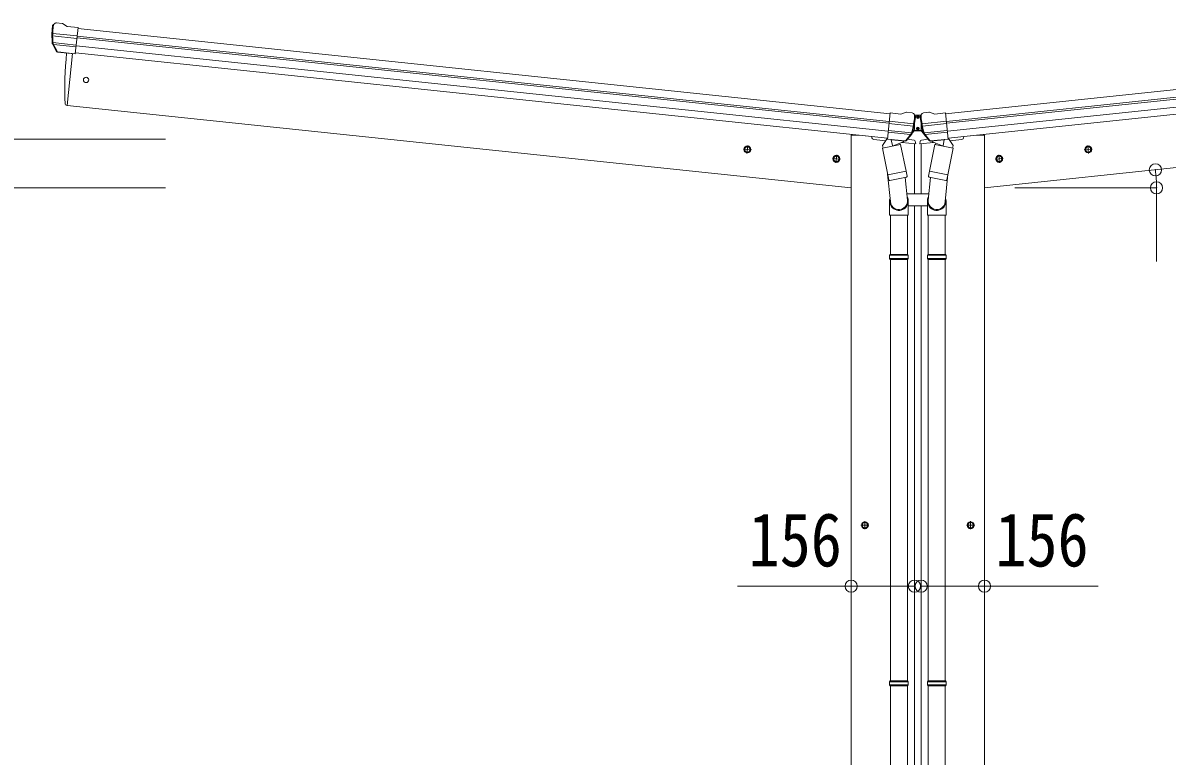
# Model space of a CAD drawing. Units: millimetres at full size, sheet at 1:30. Extents: x -8432 to 8432, y -5820 to 5820.
# Drawn here: x -5520 to -2708, y -1836 to -33 of the extents above; entities that cross this region are included whole.
import ezdxf
from ezdxf.enums import TextEntityAlignment as Align

# ---------------------------------------------------------------- set-up
doc = ezdxf.new("R2010")
doc.units = ezdxf.units.MM
doc.header["$LTSCALE"] = 30
doc.header["$PDMODE"] = 32
doc.header["$PDSIZE"] = 30
for name, color, linetype, lineweight in [('0-3_ELV2', 4, 'Continuous', 9), ('0-6_OTH_LINE', 6, 'Continuous', 9), ('0-9_OUTLINE', 7, 'Continuous', 9)]:
    doc.layers.add(name, color=color, linetype=linetype, lineweight=lineweight)
doc.styles.add('ＭＳ ゴシック', font='')
doc.styles.get('ＭＳ ゴシック').set_extended_font_data('MS Gothic')

msp = doc.modelspace()

# ---------------------------------------------------------------- linework, layer by layer
at = {"layer": '0-3_ELV2'}
for p, q in [((-5447.82, -42.2), (-5447.51, -40.35)), ((-5441.25, -34.3), (-5446.43, -38.5)), ((-5441.25, -34.3), (-5441.25, -34.3)), ((-5424.1, -34.63), (-5437.59, -33.22)), ((-5411.27, -42.02), (-5422.87, -35.05)), ((-5411.27, -42.02), (-5384.75, -44.8)), ((-5391.53, -109.36), (-5384.75, -44.8)), ((-3388.87, -256.59), (-5384.95, -46.79)), ((-3252.35, -256.59), (-1256.27, -46.79)), ((-5447.12, -64.92), (-5387.52, -71.19)), ((-5386.9, -65.33), (-5446.64, -59.05)), ((-5446.28, -81.68), (-5389.25, -87.67)), ((-3391.28, -279.66), (-5387.38, -69.87)), ((-3390.86, -275.49), (-5386.94, -65.69)), ((-3250.37, -275.49), (-1254.28, -65.69)), ((-3249.94, -279.66), (-1253.84, -69.87)), ((-5437.39, -103.34), (-5447.51, -85.09)), ((-5436.34, -102.92), (-5445.78, -84.62)), ((-5444.9, -86.34), (-5389.72, -92.14)), ((-5427.33, -105.59), (-5435.02, -104.79)), ((-5434.88, -104.57), (-5391.51, -109.13)), ((-5427.08, -105.71), (-5427.33, -105.59)), ((-5401.75, -108.37), (-5427.08, -105.71)), ((-5398.41, -108.63), (-5411.8, -236.02)), ((-5401.48, -108.31), (-5401.75, -108.37)), ((-5391.53, -109.36), (-5401.48, -108.31)), ((-5391.23, -106.46), (-3395.14, -316.26)), ((-3393.38, -299.52), (-5389.47, -89.73)), ((-3247.84, -299.52), (-1251.76, -89.73)), ((-1250, -106.46), (-3246.08, -316.26)), ((-5411.8, -236.02), (-5413.85, -235.73)), ((-5411.8, -236.02), (-3484.46, -438.59)), ((-3362.14, -257.39), (-3349.34, -252.98)), ((-3348.05, -252.84), (-3334.57, -254.25)), ((-3293.17, -252.84), (-3306.66, -254.25)), ((-3279.08, -257.39), (-3291.88, -252.98)), ((-1229.42, -236.02), (-3156.76, -438.59)), ((-3395.45, -319.15), (-3388.66, -254.6)), ((-3331.83, -287.25), (-3391.43, -280.98)), ((-3390.82, -275.13), (-3331.08, -281.41)), ((-3362.14, -257.39), (-3388.66, -254.6)), ((-3331.21, -256.08), (-3331.21, -256.08)), ((-3331.21, -256.08), (-3327.01, -261.26)), ((-3327.87, -260.2), (-3327.86, -260.13)), ((-3327.86, -260.13), (-3313.36, -260.13)), ((-3326.42, -265.16), (-3326.34, -263.29)), ((-3319.35, -264.85), (-3318.51, -264.85)), ((-3314.8, -265.16), (-3314.88, -263.29)), ((-3310.02, -256.08), (-3314.21, -261.26)), ((-3313.35, -260.2), (-3313.36, -260.13)), ((-3250.4, -275.13), (-3310.14, -281.41)), ((-3310.02, -256.08), (-3310.01, -256.08)), ((-3309.39, -287.25), (-3249.79, -280.98)), ((-3279.08, -257.39), (-3252.56, -254.6)), ((-3245.78, -319.15), (-3252.56, -254.6)), ((-3338.46, -307.73), (-3393.64, -301.93)), ((-3336.13, -303.46), (-3393.17, -297.47)), ((-3350.28, -322.17), (-3337.23, -306.23)), ((-3349.34, -322.81), (-3335.64, -307.05)), ((-3334.59, -304.55), (-3329.44, -298.63)), ((-3333.52, -301.03), (-3330.58, -297.64)), ((-3329.44, -297.13), (-3327.69, -297.13)), ((-3312.14, -298.63), (-3329.44, -298.63)), ((-3329.11, -283.02), (-3329.11, -294.66)), ((-3327.4, -297.63), (-3329.11, -294.66)), ((-3327.4, -297.63), (-3313.82, -297.63)), ((-3319.35, -293.55), (-3318.51, -293.55)), ((-3313.82, -297.63), (-3312.11, -294.66)), ((-3313.53, -297.13), (-3312.14, -297.13)), ((-3306.43, -305.21), (-3312.14, -298.63)), ((-3312.11, -283.02), (-3312.11, -294.66)), ((-3307.51, -301.67), (-3311.01, -297.64)), ((-3291.88, -322.81), (-3305.58, -307.05)), ((-3305.09, -303.46), (-3248.06, -297.47)), ((-3290.94, -322.17), (-3303.99, -306.23)), ((-3302.76, -307.73), (-3247.59, -301.93)), ((-3745.54, -340.01), (-3738.69, -336.96)), ((-3740.52, -354.37), (-3738.43, -334.48)), ((-3738.69, -336.96), (-3732.61, -341.37)), ((-3484.46, -3488.54), (-3484.46, -309.59)), ((-3433.69, -312.21), (-3433.26, -315.44)), ((-3399.57, -322.83), (-3428.83, -319.76)), ((-3395.45, -319.15), (-3385.5, -320.2)), ((-3352.04, -323.49), (-3395.42, -318.93)), ((-3385.5, -320.2), (-3385.25, -320.32)), ((-3385.25, -320.32), (-3359.91, -322.98)), ((-3359.91, -322.98), (-3359.64, -322.92)), ((-3359.64, -322.92), (-3351.95, -323.72)), ((-3325.81, -330.59), (-3359.55, -327.04)), ((-3346.22, -319.39), (-3329.37, -321.16)), ((-3328.96, -453.15), (-3328.96, -330.26)), ((-3326.71, -323.75), (-3325.81, -330.59)), ((-3314.51, -323.75), (-3315.41, -330.59)), ((-3315.41, -330.59), (-3281.68, -327.04)), ((-3312.26, -453.15), (-3312.26, -330.26)), ((-3295, -319.39), (-3311.85, -321.16)), ((-3281.58, -322.92), (-3289.27, -323.72)), ((-3289.18, -323.49), (-3245.8, -318.93)), ((-3281.31, -322.98), (-3281.58, -322.92)), ((-3255.98, -320.32), (-3281.31, -322.98)), ((-3255.72, -320.2), (-3255.98, -320.32)), ((-3245.78, -319.15), (-3255.72, -320.2)), ((-3241.66, -322.83), (-3212.39, -319.76)), ((-3207.53, -312.21), (-3207.96, -315.44)), ((-2902.54, -336.96), (-2908.61, -341.37)), ((-2900.71, -354.37), (-2902.8, -334.48)), ((-2895.68, -340.01), (-2902.54, -336.96)), ((-3749.42, -343.38), (-3729.53, -345.47)), ((-3733.4, -348.83), (-3740.26, -351.89)), ((-3732.61, -341.37), (-3733.4, -348.83)), ((-3526.75, -363.01), (-3519.89, -359.95)), ((-3521.72, -377.36), (-3519.63, -357.47)), ((-3519.89, -359.95), (-3513.82, -364.37)), ((-3513.82, -364.37), (-3514.6, -371.83)), ((-3121.33, -359.95), (-3127.4, -364.37)), ((-3127.4, -364.37), (-3126.62, -371.83)), ((-3119.5, -377.36), (-3121.59, -357.47)), ((-3114.47, -363.01), (-3121.33, -359.95)), ((-2891.81, -343.38), (-2911.7, -345.47)), ((-2908.61, -341.37), (-2907.82, -348.83)), ((-2907.82, -348.83), (-2900.97, -351.89)), ((-3530.62, -366.37), (-3510.73, -368.46)), ((-3514.6, -371.83), (-3521.46, -374.88)), ((-3110.6, -366.37), (-3130.49, -368.46)), ((-3126.62, -371.83), (-3119.76, -374.88)), ((-3328.96, -3488.54), (-3328.96, -483.15)), ((-3312.26, -3488.54), (-3312.26, -483.15)), ((-3457.26, -1264.39), (-3450.76, -1260.64)), ((-3450.76, -1278.15), (-3450.76, -1258.15)), ((-3450.76, -1260.64), (-3444.26, -1264.39)), ((-3444.26, -1264.39), (-3444.26, -1271.9)), ((-3190.76, -1260.64), (-3197.26, -1264.39)), ((-3197.26, -1264.39), (-3197.26, -1271.9)), ((-3190.76, -1278.15), (-3190.76, -1258.15)), ((-3184.26, -1264.39), (-3190.76, -1260.64)), ((-3460.76, -1268.15), (-3440.76, -1268.15)), ((-3444.26, -1271.9), (-3450.76, -1275.65)), ((-3180.76, -1268.15), (-3200.76, -1268.15)), ((-3197.26, -1271.9), (-3190.76, -1275.65))]:
    msp.add_line(p, q, dxfattribs=at)
for points in [[(-3321.87, -264.01), (-3322.71, -264.01), (-3322.71, -264.85), (-3321.87, -264.85)], [(-3320.19, -263.17), (-3320.19, -262.33), (-3321.03, -262.33), (-3321.03, -263.17)], [(-3321.03, -265.69), (-3321.03, -266.53), (-3320.19, -266.53), (-3320.19, -265.69)], [(-3318.51, -264.85), (-3318.51, -264.01), (-3319.35, -264.01)], [(-3321.87, -292.71), (-3322.71, -292.71), (-3322.71, -293.55), (-3321.87, -293.55)], [(-3320.19, -291.87), (-3320.19, -291.03), (-3321.03, -291.03), (-3321.03, -291.87)], [(-3321.03, -294.39), (-3321.03, -295.23), (-3320.19, -295.23), (-3320.19, -294.39)], [(-3318.51, -293.55), (-3318.51, -292.71), (-3319.35, -292.71)], [(-3484.46, -309.59), (-3464.46, -309.59), (-3433.61, -312.84)], [(-3156.76, -3488.54), (-3156.76, -309.59), (-3176.76, -309.59), (-3207.62, -312.84)], [(-3740.26, -351.89), (-3746.33, -347.48), (-3745.54, -340.01)], [(-3521.46, -374.88), (-3527.53, -370.47), (-3526.75, -363.01)], [(-3119.76, -374.88), (-3113.69, -370.47), (-3114.47, -363.01)], [(-2900.97, -351.89), (-2894.89, -347.48), (-2895.68, -340.01)], [(-3450.76, -1275.65), (-3457.26, -1271.9), (-3457.26, -1264.39)], [(-3190.76, -1275.65), (-3184.26, -1271.9), (-3184.26, -1264.39)]]:
    msp.add_lwpolyline(points, dxfattribs=at)
for centre, radius in [((-5365.01, -173.47), 6.5), ((-3320.61, -264.43), 3.5), ((-3320.61, -293.13), 3.5), ((-3739.47, -344.42), 8.5), ((-3739.47, -344.42), 7.7), ((-2901.75, -344.42), 8.5), ((-2901.75, -344.42), 7.7), ((-3739.47, -344.42), 6.5), ((-3520.68, -367.42), 8.5), ((-3520.68, -367.42), 7.7), ((-3520.68, -367.42), 6.5), ((-3120.55, -367.42), 8.5), ((-3120.55, -367.42), 7.7), ((-3120.55, -367.42), 6.5), ((-2901.75, -344.42), 6.5), ((-3450.76, -1268.15), 8.5), ((-3450.76, -1268.15), 7.7), ((-3450.76, -1268.15), 6.5), ((-3190.76, -1268.15), 8.5), ((-3190.76, -1268.15), 7.7), ((-3190.76, -1268.15), 6.5)]:
    msp.add_circle(centre, radius, dxfattribs=at)
for centre, radius, start, end in [((-5246.93, -63.31), 202, 174, 185.86084), ((-5254.26, -63.85), 192.44, 173.42422, 178.5729), ((-5438.1, -38.19), 5, 84.04426, 128.95574), ((-5424.41, -37.62), 3, 59.02369, 83.97631), ((-5444.88, -83.63), 3, 185.86084, 209), ((-5447.31, -66.26), 1.35, 82.08073, 84.8395), ((-5449.91, -64.7), 2.74, 355.56588, 0.97849), ((-5246.93, -63.31), 200.2, 180.46117, 185.79991), ((-5491.91, -56.94), 45.32, 354.35482, 357.32878), ((-5443.12, -83.24), 3, 185.79991, 207.30889), ((-5434.77, -101.89), 2.99, 208.99261, 254.7283), ((-4517.2, -195.81), 900, 174.35014, 182.36081), ((-5413.44, -232.76), 3, 182.36081, 262), ((-3348.37, -255.82), 3, 84.02369, 108.97631), ((-3292.86, -255.82), 3, 71.02369, 95.97631), ((-3527.32, -244.05), 202, 342.13916, 354), ((-3335.09, -259.23), 5, 39.04426, 83.95574), ((-3520.25, -246.1), 192.44, 349.4271, 354.57578), ((-3321.87, -263.17), 0.84, 270, 0), ((-3321.87, -265.69), 0.84, 0, 90), ((-3319.35, -263.17), 0.84, 180, 270), ((-3319.35, -265.69), 0.84, 90, 180), ((-3113.91, -244.05), 202, 186, 197.86084), ((-3120.97, -246.1), 192.44, 185.42422, 190.5729), ((-3306.13, -259.23), 5, 96.04426, 140.95574), ((-3339.55, -304.33), 3, 320.69111, 342.20009), ((-3527.32, -244.05), 200.2, 342.20009, 347.53883), ((-3337.91, -305.08), 3, 319, 342.13916), ((-3331.93, -288.6), 1.35, 83.1605, 85.91927), ((-3329.05, -287.61), 2.74, 167.02151, 172.43412), ((-3286.36, -288.76), 45.32, 170.67122, 173.64518), ((-3329.44, -298.63), 1.5, 90, 139), ((-3321.87, -291.87), 0.84, 270, 0), ((-3321.87, -294.39), 0.84, 0, 90), ((-3319.35, -291.87), 0.84, 180, 270), ((-3319.35, -294.39), 0.84, 90, 180), ((-3312.14, -298.63), 1.5, 41, 90), ((-3354.86, -288.76), 45.32, 6.35482, 9.32878), ((-3312.17, -287.61), 2.74, 7.56588, 12.97849), ((-3309.3, -288.6), 1.35, 94.08073, 96.8395), ((-3113.91, -244.05), 200.2, 192.46117, 197.79991), ((-3303.31, -305.08), 3, 197.86084, 221), ((-3301.67, -304.33), 3, 197.79991, 219.30889), ((-3428.31, -314.79), 5, 187.5, 264), ((-3351.6, -320.84), 2.99, 273.2717, 319.00739), ((-3329.69, -324.15), 3, 7.5, 84), ((-3311.53, -324.15), 3, 96, 172.5), ((-3289.62, -320.84), 2.99, 220.99261, 266.7283), ((-3212.92, -314.79), 5, 276, 352.5)]:
    msp.add_arc(centre, radius, start, end, dxfattribs=at)
for centre, major_axis, ratio, start_param, end_param in [((-5444.54, -40.83), (2.34, 1.9), 0.995767, 1.5707963, 2.2972137), ((-5440.16, -37.28), (-5.88, -1.31), 0.24881, 5.8190815, 5.8226003), ((-5445.56, -41.8), (0.87, 5.91), 0.020485, 4.7140547, 5.6117533), ((-5249.23, -85.26), (20.92, 199.05), 0.994373, 1.5554317, 1.5718064), ((-5437, -101.34), (-1.08, 3.13), 0.040856, 4.1415604, 4.1696818), ((-5434.57, -101.59), (0.11, 3), 0.642905, 2.0792573, 3.037247), ((-5434.63, -101.69), (-3.53, -2.11), 0.650902, 0.9542299, 1.0270405), ((-5434.7, -101.8), (-1.66, -2.51), 0.997631, 0.3902369, 0.4789948), ((-3328.55, -264.31), (0.38, 5.97), 0.020485, 0.671432, 1.5691306), ((-3332.89, -258.77), (5.48, -2.51), 0.24881, 0.460585, 0.4641038), ((-3329.34, -263.15), (-1.9, 2.34), 0.995767, 3.9859716, 4.712389), ((-3311.88, -263.15), (1.9, 2.34), 0.995767, 1.5707963, 2.2972137), ((-3308.33, -258.77), (-5.48, -2.51), 0.24881, 5.8190815, 5.8226003), ((-3312.67, -264.31), (-0.38, 5.97), 0.020485, 4.7140547, 5.6117533), ((-3529.62, -266), (20.92, 199.05), 0.994373, 4.7113789, 4.7277536), ((-3111.6, -266), (-20.92, 199.05), 0.994373, 1.5554317, 1.5718064), ((-3351.73, -320.51), (0.51, 2.96), 0.642905, 3.2459383, 4.203928), ((-3351.64, -320.73), (1.1, -2.8), 0.997631, 5.8041905, 5.8929484), ((-3351.69, -320.61), (3.02, -2.79), 0.650902, 5.2561448, 5.3289554), ((-3349.3, -320.76), (1.71, 2.84), 0.040856, 2.1135035, 2.1416249), ((-3291.92, -320.76), (-1.71, 2.84), 0.040856, 4.1415604, 4.1696818), ((-3289.49, -320.51), (-0.51, 2.96), 0.642905, 2.0792573, 3.037247), ((-3289.53, -320.61), (-3.02, -2.79), 0.650902, 0.9542299, 1.0270405), ((-3289.58, -320.73), (-1.1, -2.8), 0.997631, 0.3902369, 0.4789948)]:
    msp.add_ellipse(centre, major_axis=major_axis, ratio=ratio, start_param=start_param, end_param=end_param, dxfattribs=at)
at = {"layer": '0-6_OTH_LINE'}
for p, q in [((-6141.99, -319.11), (-5169.99, -319.11)), ((-5828.46, -438.59), (-5169.99, -438.59)), ((-3484.46, -1418.15), (-3764.08, -1418.15)), ((-3328.96, -1418.15), (-3484.46, -1418.15)), ((-3312.26, -1418.15), (-3156.76, -1418.15)), ((-3156.76, -1418.15), (-2877.14, -1418.15))]:
    msp.add_line(p, q, dxfattribs=at)
at = {"layer": '0-6_OTH_LINE', "lineweight": 18}
for q in [(-3082.4, -438.59), (-2733.85, -620.1)]:
    msp.add_line((-2733.85, -438.59), q, dxfattribs=at)
at = {"layer": '0-6_OTH_LINE'}
msp.add_arc((-3082.4, -438.59), 348.55, 0, 7.27608, dxfattribs=at)
for p in [(-2736.65, -394.45), (-2733.85, -438.59), (-3484.46, -1418.15), (-3328.96, -1418.15), (-3312.26, -1418.15), (-3156.76, -1418.15)]:
    msp.add_point(p, dxfattribs=at)
at = {"layer": '0-9_OUTLINE'}
for p, q in [((-3407.66, -341.22), (-3362.78, -332.09)), ((-3396.21, -317.76), (-3407.41, -334.68)), ((-3407.41, -334.68), (-3406.14, -340.91)), ((-3395.28, -317.57), (-3396.21, -317.76)), ((-3352.79, -323.73), (-3393.46, -319.45)), ((-3385.76, -320.65), (-3382.84, -335)), ((-3356.62, -325.89), (-3381.37, -335.64)), ((-3364.95, -329.17), (-3364.3, -332.4)), ((-3362.78, -332.09), (-3349.42, -397.75)), ((-3356.15, -324.03), (-3356, -324.76)), ((-3278.45, -332.09), (-3291.8, -397.75)), ((-3288.43, -323.73), (-3247.76, -319.45)), ((-3285.07, -324.03), (-3285.22, -324.76)), ((-3284.61, -325.89), (-3259.85, -335.64)), ((-3233.56, -341.22), (-3278.45, -332.09)), ((-3276.27, -329.17), (-3276.93, -332.4)), ((-3255.46, -320.65), (-3258.38, -335)), ((-3245.94, -317.57), (-3245.02, -317.76)), ((-3245.02, -317.76), (-3233.82, -334.68)), ((-3233.82, -334.68), (-3235.08, -340.91)), ((-3394.3, -406.88), (-3407.66, -341.22)), ((-3246.92, -406.88), (-3233.56, -341.22)), ((-3394.74, -404.74), (-3388.08, -472.48)), ((-3394.3, -406.88), (-3349.42, -397.75)), ((-3394.29, -406.87), (-3391.75, -419.35)), ((-3348.49, -412.35), (-3389.45, -420.69)), ((-3351.83, -413.03), (-3346.27, -468.76)), ((-3346.94, -409.99), (-3349.43, -397.75)), ((-3347.16, -411.39), (-3347.15, -411.39)), ((-3289.39, -413.03), (-3294.95, -468.76)), ((-3294.28, -409.99), (-3291.79, -397.75)), ((-3294.07, -411.39), (-3294.07, -411.39)), ((-3292.73, -412.35), (-3251.77, -420.69)), ((-3246.92, -406.88), (-3291.8, -397.75)), ((-3246.49, -404.74), (-3253.14, -472.48)), ((-3246.93, -406.87), (-3249.47, -419.35)), ((-3390.12, -471.26), (-3390.12, -505.92)), ((-3293.4, -453.15), (-3347.83, -453.15)), ((-3344.12, -505.92), (-3344.12, -471.57)), ((-3297.1, -505.92), (-3297.1, -471.57)), ((-3251.1, -471.26), (-3251.1, -505.92)), ((-3390.12, -505.92), (-3344.12, -505.92)), ((-3388.12, -505.92), (-3388.12, -602.66)), ((-3346.12, -505.92), (-3346.12, -602.66)), ((-3344.12, -483.15), (-3297.1, -483.15)), ((-3251.1, -505.92), (-3297.1, -505.92)), ((-3295.1, -505.92), (-3295.1, -602.66)), ((-3253.1, -505.92), (-3253.1, -602.66)), ((-3390.12, -604.66), (-3389.12, -602.66)), ((-3390.12, -604.66), (-3344.12, -604.66)), ((-3390.12, -604.66), (-3390.12, -612.66)), ((-3390.12, -612.66), (-3344.12, -612.66)), ((-3390.12, -612.66), (-3389.12, -614.66)), ((-3389.12, -602.66), (-3345.12, -602.66)), ((-3389.12, -614.66), (-3345.12, -614.66)), ((-3388.12, -614.66), (-3388.12, -1650.85)), ((-3346.12, -614.66), (-3346.12, -1650.85)), ((-3344.12, -604.66), (-3345.12, -602.66)), ((-3297.1, -604.66), (-3296.1, -602.66)), ((-3251.1, -604.66), (-3297.1, -604.66)), ((-3251.1, -612.66), (-3297.1, -612.66)), ((-3252.1, -602.66), (-3296.1, -602.66)), ((-3252.1, -614.66), (-3296.1, -614.66)), ((-3295.1, -614.66), (-3295.1, -1650.85)), ((-3253.1, -614.66), (-3253.1, -1650.85)), ((-3251.1, -604.66), (-3252.1, -602.66)), ((-3251.1, -612.66), (-3252.1, -614.66)), ((-3251.1, -604.66), (-3251.1, -612.66)), ((-3390.12, -1652.85), (-3389.12, -1650.85)), ((-3390.12, -1652.85), (-3344.12, -1652.85)), ((-3390.12, -1652.85), (-3390.12, -1660.85)), ((-3389.12, -1650.85), (-3345.12, -1650.85)), ((-3344.12, -1652.85), (-3345.12, -1650.85)), ((-3297.1, -1652.85), (-3296.1, -1650.85)), ((-3251.1, -1652.85), (-3297.1, -1652.85)), ((-3252.1, -1650.85), (-3296.1, -1650.85)), ((-3251.1, -1652.85), (-3252.1, -1650.85)), ((-3251.1, -1652.85), (-3251.1, -1660.85)), ((-3390.12, -1660.85), (-3344.12, -1660.85)), ((-3390.12, -1660.85), (-3389.12, -1662.85)), ((-3389.12, -1662.85), (-3345.12, -1662.85)), ((-3388.12, -1662.85), (-3388.12, -2699.04)), ((-3346.12, -1662.85), (-3346.12, -2699.04)), ((-3251.1, -1660.85), (-3297.1, -1660.85)), ((-3252.1, -1662.85), (-3296.1, -1662.85)), ((-3295.1, -1662.85), (-3295.1, -2699.04)), ((-3253.1, -1662.85), (-3253.1, -2699.04)), ((-3251.1, -1660.85), (-3252.1, -1662.85))]:
    msp.add_line(p, q, dxfattribs=at)
for points in [[(-3344.12, -604.66), (-3344.12, -612.66), (-3345.12, -614.66)], [(-3297.1, -604.66), (-3297.1, -612.66), (-3296.1, -614.66)], [(-3344.12, -1652.85), (-3344.12, -1660.85), (-3345.12, -1662.85)], [(-3297.1, -1652.85), (-3297.1, -1660.85), (-3296.1, -1662.85)]]:
    msp.add_lwpolyline(points, dxfattribs=at)
for centre, radius, start, end in [((-3393.41, -318.96), 0.5, 228.73754, 264), ((-3386.34, -320.81), 0.604, 15.29405, 86.90158), ((-3381.85, -334.72), 1.03, 195.53431, 297.46103), ((-3356.98, -324.96), 1, 291.5, 11.5), ((-3355.66, -323.93), 0.5, 84, 191.5), ((-3352.74, -323.23), 0.5, 264, 299.26246), ((-3288.48, -323.23), 0.5, 240.73754, 276), ((-3285.56, -323.93), 0.5, 348.5, 96), ((-3284.24, -324.96), 1, 168.5, 248.5), ((-3259.38, -334.72), 1.03, 242.53897, 344.46569), ((-3254.88, -320.81), 0.604, 93.09842, 164.70595), ((-3247.81, -318.96), 0.5, 276, 311.26246), ((-3389.85, -418.73), 2, 198.03157, 281.5), ((-3348.89, -410.39), 2, 281.5, 330.09038), ((-3348.84, -410.42), 1.95, 330.02234, 12.45983), ((-3292.38, -410.42), 1.95, 167.54017, 209.97766), ((-3292.33, -410.39), 2, 209.90962, 258.5), ((-3251.37, -418.73), 2, 258.5, 341.96843), ((-3374.12, -471.57), 30, 0, 2.54858), ((-3267.1, -471.57), 30, 177.45142, 180)]:
    msp.add_arc(centre, radius, start, end, dxfattribs=at)
for centre, major_axis, start_param, end_param in [((-3367.12, -471.26), (-23, 0), 5.9588909, 9.9444346), ((-3367.12, -471.26), (-21, 0), 0.0583862, 3.2616355), ((-3274.1, -471.26), (23, 0), 2.621936, 6.6074797), ((-3274.1, -471.26), (21, 0), 3.0215498, 6.2247991)]:
    msp.add_ellipse(centre, major_axis=major_axis, ratio=0.996195, start_param=start_param, end_param=end_param, dxfattribs=at)

# ---------------------------------------------------------------- texts
at = {"layer": '0-6_OTH_LINE', "color": 7, "style": 'ＭＳ ゴシック', "width": 0.85}
for p in [(-3736.39, -1409.17), (-3129.83, -1409.17)]:
    msp.add_text('156', height=132, dxfattribs=at).set_placement(p, align=Align.BOTTOM_LEFT)

doc.saveas('drawing.dxf')
